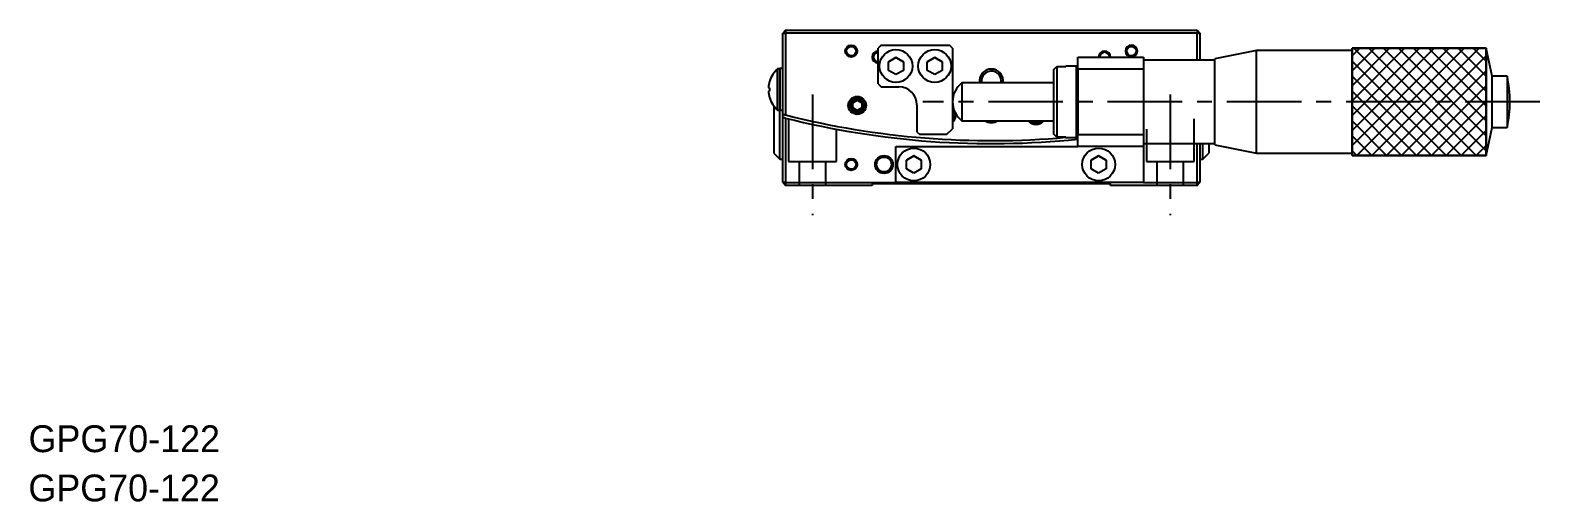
# Model space of a CAD drawing. Extents: x -48 to 394, y -12 to 265.
# Drawn here: x -48 to 205.2, y -12 to 67 of the extents above; entities that cross this region are included whole.
import ezdxf

# ---------------------------------------------------------------- set-up
doc = ezdxf.new("R2010")
doc.units = 0
doc.header["$LTSCALE"] = 10
doc.linetypes.add('CENTER', pattern=[2, 1.25, -0.25, 0.25, -0.25])
doc.linetypes.add('DASHED', pattern=[3.5, 2, -1.5])
doc.layers.get('0').update_dxf_attribs({"linetype": 'CONTINUOUS'})
doc.layers.add('CENTER', color=1, linetype='CENTER')
doc.styles.get("Standard").update_dxf_attribs({"font": 'FGP教科書体NT-M'})

msp = doc.modelspace()

# ---------------------------------------------------------------- linework, layer by layer
at = {"color": 7, "linetype": 'CONTINUOUS'}
for p, q in [((78.69264, 67), (78.19264, 66.5)), ((78.19264, 66.5), (78.69264, 66.5)), ((78.19264, 52.929246), (78.19264, 66.5)), ((78.69264, 67), (147.69264, 67)), ((78.69264, 67), (78.69264, 66.5)), ((147.69264, 66.5), (78.69264, 66.5)), ((78.69264, 66.5), (78.69264, 52.801615)), ((147.69264, 67), (147.69264, 66.5)), ((147.69264, 67), (148.19264, 66.5)), ((147.69264, 66.5), (148.19264, 66.5)), ((147.69264, 62), (147.69264, 66.5)), ((148.19264, 66.5), (148.19264, 62)), ((94.69264, 64.5), (94.19264, 64)), ((94.19264, 58), (94.19264, 64)), ((94.69264, 64.5), (106.19264, 64.5)), ((106.69264, 64), (106.19264, 64.5)), ((106.69264, 64), (106.69264, 50.5)), ((157.69264, 63.6), (150.69264, 62.2)), ((173.69264, 63.6), (157.69264, 63.6)), ((157.69264, 46.4), (157.69264, 63.6)), ((173.69264, 64), (173.69264, 55)), ((196.19264, 64), (173.69264, 64)), ((173.69264, 64), (196.19264, 64)), ((173.69264, 46), (173.69264, 64)), ((197.19264, 59.3), (196.19264, 64)), ((196.19264, 46), (196.19264, 64)), ((196.19264, 64), (196.19264, 46)), ((95.94264, 61.721688), (97.19264, 62.443376)), ((97.19264, 62.443376), (95.94264, 61.721688)), ((95.94264, 60.278312), (95.94264, 61.721688)), ((97.19264, 62.443376), (98.44264, 61.721688)), ((98.44264, 61.721688), (97.19264, 62.443376)), ((98.44264, 61.721688), (98.44264, 60.278312)), ((102.44264, 61.721688), (103.69264, 62.443376)), ((103.69264, 62.443376), (102.44264, 61.721688)), ((102.44264, 60.278312), (102.44264, 61.721688)), ((103.69264, 62.443376), (104.94264, 61.721688)), ((104.94264, 61.721688), (103.69264, 62.443376)), ((104.94264, 61.721688), (104.94264, 60.278312)), ((123.69264, 60.408327), (124.19264, 60.91608)), ((124.19264, 60.91608), (124.19264, 49.08392)), ((124.19264, 60.91608), (125.69264, 60.91608)), ((125.69264, 60.91608), (125.69264, 61)), ((127.49264, 61), (125.69264, 61)), ((127.49264, 49), (127.49264, 61)), ((127.69264, 60.8), (127.49264, 61)), ((127.69264, 62.5), (138.69264, 62.5)), ((127.69264, 60.5), (127.69264, 62.5)), ((138.69264, 62.5), (138.69264, 60.5)), ((150.69264, 62), (138.69264, 62)), ((150.69264, 47.8), (150.69264, 62.2)), ((75.99552, 58.423054), (76.002211, 58.419791)), ((77.350026, 53.622005), (77.350026, 60.522005)), ((77.69264, 60.522005), (77.350026, 60.522005)), ((78.19264, 60.572005), (77.69264, 60.572005)), ((77.69264, 60.572005), (77.69264, 60.563462)), ((77.69264, 60.572005), (77.69264, 60.563462)), ((78.19264, 60.563462), (77.69264, 60.563462)), ((77.69264, 60.563462), (77.69264, 53.563462)), ((77.69264, 60.563462), (77.69264, 60.522005)), ((77.69264, 53.622005), (77.69264, 60.522005)), ((97.19264, 59.556624), (95.94264, 60.278312)), ((98.44264, 60.278312), (97.19264, 59.556624)), ((103.69264, 59.556624), (102.44264, 60.278312)), ((104.94264, 60.278312), (103.69264, 59.556624)), ((123.69264, 49.591673), (123.69264, 60.408327)), ((138.69264, 60.5), (127.69264, 60.5)), ((127.69264, 60.5), (127.69264, 49.5)), ((138.69264, 60.5), (138.69264, 55)), ((199.69264, 59.3), (197.19264, 59.3)), ((197.19264, 50.7), (197.19264, 59.3)), ((199.69264, 59.3), (199.69264, 50.7)), ((75.80736, 57.332005), (76.002211, 57.332005)), ((76.002211, 56.812005), (75.80736, 56.812005)), ((76.002211, 55.724219), (75.99552, 55.720956)), ((76.002211, 57.332005), (76.002211, 56.812005)), ((94.19264, 58), (94.69264, 57.5)), ((94.69264, 57.5), (97.69264, 57.5)), ((123.69264, 58.175), (108.25982, 58.175)), ((108.25982, 58.175), (108.25982, 51.825)), ((76.69264, 54.338875), (76.69264, 52.9)), ((77.350026, 53.622005), (77.69264, 53.622005)), ((77.69264, 53.622005), (77.69264, 53.563462)), ((78.19264, 53.563462), (77.69264, 53.563462)), ((77.69264, 52.9), (77.69264, 53.563462)), ((89.94264, 54.833013), (90.69264, 55.266025)), ((89.94264, 53.966987), (89.94264, 54.833013)), ((90.69264, 53.533975), (89.94264, 53.966987)), ((90.69264, 55.266025), (91.44264, 54.833013)), ((91.44264, 53.966987), (90.69264, 53.533975)), ((91.44264, 54.833013), (91.44264, 53.966987)), ((100.69264, 54.5), (100.69264, 50)), ((138.69264, 55), (138.69264, 49.5)), ((173.69264, 55), (173.69264, 46)), ((76.69264, 52.9), (76.69264, 46.4)), ((77.69264, 45.4), (77.69264, 52.9)), ((78.19264, 52.413031), (78.19264, 52.929246)), ((78.19264, 41.5), (78.19264, 52.413031)), ((78.69264, 52.285882), (78.69264, 41.5)), ((108.25982, 51.825), (123.69264, 51.825)), ((196.19264, 46), (197.19264, 50.7)), ((197.19264, 50.7), (199.69264, 50.7)), ((100.69264, 50), (101.19264, 49.5)), ((105.69264, 49.5), (101.19264, 49.5)), ((105.69264, 49.5), (106.69264, 50.5)), ((108.221321, 48.599038), (108.219172, 48.609899)), ((110.22955, 48.574435), (110.231931, 48.563479)), ((111.052422, 48.533037), (111.045316, 48.563503)), ((111.31609, 48.523313), (111.319226, 48.559914)), ((111.639607, 48.556578), (111.649836, 48.511782)), ((112.463489, 48.517756), (112.45628, 48.546085)), ((112.693998, 48.521455), (112.696056, 48.542675)), ((113.05285, 48.538645), (113.055577, 48.527414)), ((114.068938, 48.514661), (114.070251, 48.525525)), ((114.470241, 48.520975), (114.473626, 48.50864)), ((115.878395, 48.552374), (115.881348, 48.542715)), ((117.277738, 48.603766), (117.280452, 48.595488)), ((118.194052, 48.610428), (118.199121, 48.635306)), ((118.677747, 48.654432), (118.690455, 48.618435)), ((124.19264, 49.08392), (123.69264, 49.591673)), ((125.69264, 49.08392), (124.19264, 49.08392)), ((125.69264, 49), (125.69264, 49.08392)), ((125.69264, 49), (127.49264, 49)), ((127.49264, 49), (127.69264, 49.2)), ((127.69264, 49.5), (138.69264, 49.5)), ((127.69264, 47.5), (127.69264, 49.5)), ((138.69264, 49.5), (138.69264, 47.5)), ((76.69264, 46.4), (77.69264, 45.4)), ((97.19264, 41.5), (97.19264, 47.5)), ((97.19264, 47.5), (127.69264, 47.5)), ((98.94264, 45.221688), (100.19264, 45.943376)), ((100.19264, 45.943376), (98.94264, 45.221688)), ((100.19264, 45.943376), (101.44264, 45.221688)), ((101.44264, 45.221688), (100.19264, 45.943376)), ((138.69264, 47.5), (127.69264, 47.5)), ((129.94264, 45.221688), (131.19264, 45.943376)), ((131.19264, 45.943376), (129.94264, 45.221688)), ((131.19264, 45.943376), (132.44264, 45.221688)), ((132.44264, 45.221688), (131.19264, 45.943376)), ((138.69264, 48), (150.69264, 48)), ((138.69264, 47.5), (138.69264, 41.5)), ((147.69264, 41.5), (147.69264, 48)), ((148.19264, 48), (148.19264, 41.5)), ((148.69264, 45.4), (148.69264, 48)), ((148.69264, 45.4), (149.69264, 46.4)), ((149.69264, 48), (149.69264, 46.4)), ((150.69264, 47.8), (157.69264, 46.4)), ((157.69264, 46.4), (173.69264, 46.4)), ((173.69264, 46), (196.19264, 46)), ((196.19264, 46), (173.69264, 46)), ((77.69264, 45.4), (78.19264, 45.4)), ((98.94264, 43.778312), (98.94264, 45.221688)), ((100.19264, 43.056624), (98.94264, 43.778312)), ((101.44264, 43.778312), (100.19264, 43.056624)), ((101.44264, 45.221688), (101.44264, 43.778312)), ((129.94264, 43.778312), (129.94264, 45.221688)), ((131.19264, 43.056624), (129.94264, 43.778312)), ((132.44264, 43.778312), (131.19264, 43.056624)), ((132.44264, 45.221688), (132.44264, 43.778312)), ((148.19264, 45.4), (148.69264, 45.4)), ((78.19264, 41.5), (78.69264, 41)), ((78.69264, 41.5), (78.19264, 41.5)), ((78.69264, 41.5), (78.69264, 41)), ((78.69264, 41.5), (97.19264, 41.5)), ((93.19264, 41), (78.69264, 41)), ((93.19264, 41.3), (133.19264, 41.3)), ((93.19264, 41.3), (93.19264, 41)), ((138.69264, 41.5), (97.19264, 41.5)), ((133.19264, 41), (133.19264, 41.3)), ((147.69264, 41), (133.19264, 41)), ((138.69264, 41.5), (147.69264, 41.5)), ((147.69264, 41), (147.69264, 41.5)), ((148.19264, 41.5), (147.69264, 41.5)), ((147.69264, 41), (148.19264, 41.5))]:
    msp.add_line(p, q, dxfattribs=at)
at = {"color": 3, "linetype": 'CONTINUOUS'}
for p, q in [((173.69264, 62.69264), (175, 64)), ((173.69264, 60.19264), (177.5, 64)), ((173.69264, 57.69264), (180, 64)), ((173.69264, 55.19264), (182.5, 64)), ((173.69264, 52.69264), (185, 64)), ((173.69264, 50.19264), (187.5, 64)), ((173.69264, 47.69264), (190, 64)), ((174, 64), (192, 46)), ((174.5, 46), (192.5, 64)), ((176.5, 64), (194.5, 46)), ((177, 46), (195, 64)), ((179, 64), (196.19264, 46.80736)), ((181.5, 64), (196.19264, 49.30736)), ((184, 64), (196.19264, 51.80736)), ((186.5, 64), (196.19264, 54.30736)), ((189, 64), (196.19264, 56.80736)), ((191.5, 64), (196.19264, 59.30736)), ((194, 64), (196.19264, 61.80736)), ((173.69264, 61.80736), (189.5, 46)), ((179.5, 46), (196.19264, 62.69264)), ((173.69264, 59.30736), (187, 46)), ((182, 46), (196.19264, 60.19264)), ((173.69264, 56.80736), (184.5, 46)), ((184.5, 46), (196.19264, 57.69264)), ((173.69264, 54.30736), (182, 46)), ((187, 46), (196.19264, 55.19264)), ((173.69264, 51.80736), (179.5, 46)), ((189.5, 46), (196.19264, 52.69264)), ((173.69264, 49.30736), (177, 46)), ((192, 46), (196.19264, 50.19264)), ((173.69264, 46.80736), (174.5, 46)), ((194.5, 46), (196.19264, 47.69264))]:
    msp.add_line(p, q, dxfattribs=at)
at = {"color": 3, "linetype": 'DASHED'}
for p, q in [((79.19264, 52.160678), (79.19264, 45)), ((147.19264, 45), (147.19264, 52.160472)), ((87.19264, 45), (87.19264, 50.418054)), ((139.19264, 50.417894), (139.19264, 45)), ((79.19264, 45), (87.19264, 45)), ((80.94264, 45), (80.94264, 41)), ((85.44264, 41), (85.44264, 45)), ((139.19264, 45), (147.19264, 45)), ((140.94264, 45), (140.94264, 41)), ((145.44264, 41), (145.44264, 45))]:
    msp.add_line(p, q, dxfattribs=at)
at = {"color": 3, "linetype": 'CONTINUOUS'}
for centre, radius in [((89.69264, 63.5), 1), ((90.69264, 54.4), 1.5), ((95.19264, 44.5), 1.5), ((89.69264, 44.5), 1)]:
    msp.add_circle(centre, radius, dxfattribs=at)
at = {"color": 7, "linetype": 'CONTINUOUS'}
for centre, radius in [((89.69264, 63.5), 0.8), ((97.19264, 61), 2.75), ((103.69264, 61), 2.75), ((136.69264, 63.5), 0.8), ((90.69264, 54.4), 1.25), ((90.69264, 54.4), 1), ((95.19264, 44.5), 1.25), ((100.19264, 44.5), 2.75), ((131.19264, 44.5), 2.75), ((89.69264, 44.5), 0.8)]:
    msp.add_circle(centre, radius, dxfattribs=at)
at = {"color": 3, "linetype": 'CONTINUOUS'}
for centre, radius, start, end in [((94.19264, 62.5), 1, 90, 270), ((132.19264, 62.5), 1, 90, 180), ((132.19264, 62.5), 1, 0, 90), ((136.69264, 63.5), 1, 90, 270), ((136.69264, 63.5), 1, 270, 90), ((113.19264, 58.5), 2, 90, 189.352035), ((113.19264, 58.5), 2, 350.647965, 90), ((105.69264, 52.7), 1.5, 311.810315, 48.189685), ((113.19264, 53.5), 2, 236.87706, 303.12294), ((120.69264, 52.7), 1.5, 215.685335, 324.314665)]:
    msp.add_arc(centre, radius, start, end, dxfattribs=at)
at = {"color": 7, "linetype": 'CONTINUOUS'}
for centre, radius, start, end in [((94.19264, 62.5), 0.8, 90, 270), ((132.19264, 62.5), 0.8, 0, 180), ((80.39264, 57.072005), 4.592646, 162.934422, 176.754622), ((80.39264, 57.072005), 4.6, 131.409622, 162.920023), ((113.19264, 58.5), 1.65, 0, 191.359811), ((113.19264, 58.5), 1.65, 348.640189, 0), ((181.45264, 55), 18.74, 0, 13.265029), ((80.39264, 57.072005), 4.592646, 183.245378, 197.065578), ((80.39264, 57.072005), 4.6, 197.079977, 228.590378), ((97.69264, 54.5), 3, 0, 90), ((110.692797, 55), 4, 127.462651, 232.537349), ((105.69264, 52.7), 1.25, 0, 36.869898), ((181.45264, 55), 18.74, 346.734971, 0), ((113.19264, 189), 140.5, 255.575128, 255.785566), ((113.19264, 189), 141, 255.627383, 255.837026), ((113.19264, 189), 140.5, 255.785566, 275.104238), ((113.19264, 189), 141, 255.837026, 275.902554), ((105.69264, 52.7), 1.25, 323.130102, 0), ((120.69264, 52.7), 1.25, 224.427004, 315.572996), ((120.69264, 52.7), 1, 241.044976, 298.955024)]:
    msp.add_arc(centre, radius, start, end, dxfattribs=at)
at = {"layer": 'CENTER', "color": 1, "linetype": 'CENTER'}
for p, q in [((83.19264, 56.22845), (83.19264, 36)), ((143.19264, 56.22845), (143.19264, 36)), ((205.19264, 55), (101.69264, 55))]:
    msp.add_line(p, q, dxfattribs=at)

# ---------------------------------------------------------------- texts
at = {"color": 7}
for p in [(-48.304047, -3.707111), (-48.332014, -11.956878)]:
    msp.add_text('GPG70-122', height=4.5, dxfattribs=at).set_placement(p)

doc.saveas('drawing.dxf')
